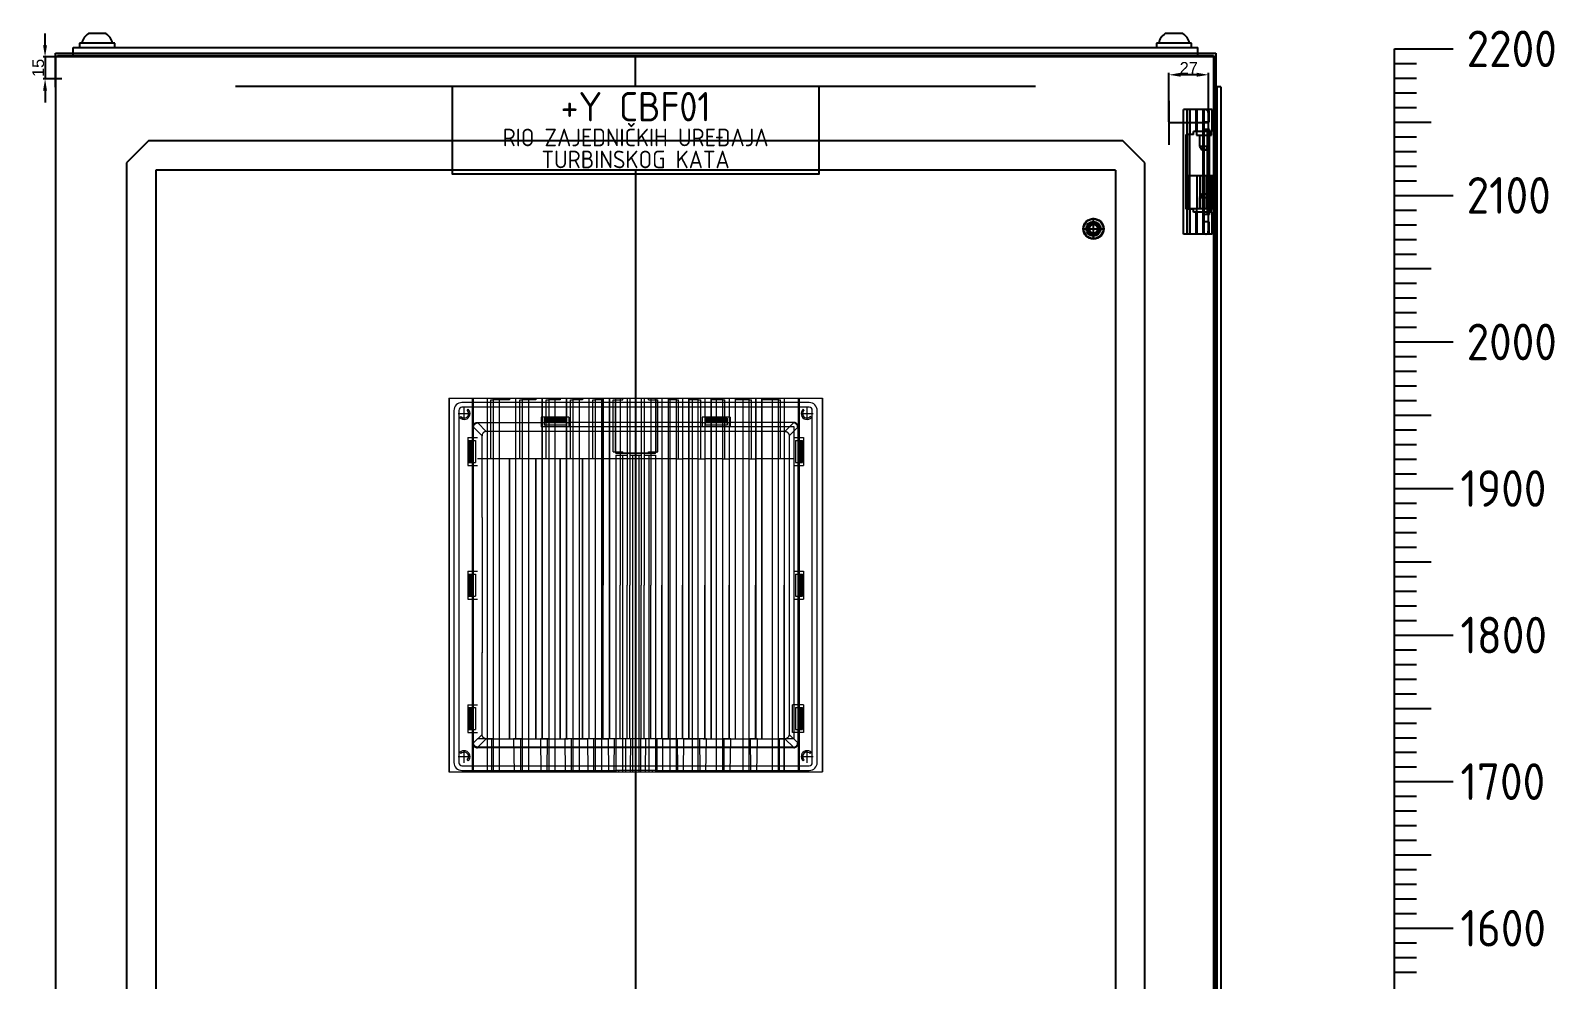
# Model space of a CAD drawing. Header units: millimetres. Extents: x 40929 to 57897, y 13592 to 43737.
# Drawn here: x 47252 to 48292, y 24828 to 25476 of the extents above; entities that cross this region are included whole.
import ezdxf
from ezdxf.enums import TextEntityAlignment as Align

# ---------------------------------------------------------------- set-up
doc = ezdxf.new("R2010")
doc.units = ezdxf.units.MM
doc.layers.add('! NO PLOT !', color=7, linetype='Continuous', true_color=0xff75dd, plot=False)
doc.layers.add('000-PI-Oprema', color=30, linetype='Continuous', lineweight=5)
doc.layers.add('000-PI-ORMAR', color=2, linetype='Continuous')
doc.layers.add('AUT_7', color=7, linetype='Continuous')
doc.styles.add('PI0', font='isocpeur.ttf', dxfattribs={"width": 0.9})
doc.styles.get("Standard").update_dxf_attribs({"font": 'arial.ttf'})
doc.dimstyles.new('ISO-25-lb', dxfattribs={"dimtxt": 8, "dimasz": 8, "dimexe": 1.25, "dimexo": 0.625, "dimtad": 1, "dimtxsty": 'Standard', "dimcen": 5, "dimadec": 0, "dimazin": 0, "dimtfac": 1, "dimtmove": 0, "dimatfit": 3, "dimfxl": 1, "dimarcsym": 0})

# ---------------------------------------------------------------- blocks, each defined once
blk = doc.blocks.new('8806000_2000x800x600')
at = {"layer": '! NO PLOT !'}
for p, q in [((-3049.3, 1783), (-3049.3, 1868)), ((-3029.9, 1868), (-3049.3, 1868)), ((-3046.8, 1851), (-3046.8, 1868)), ((-3046.6, 1783), (-3046.6, 1868)), ((-3044.7, 1851), (-3044.7, 1868)), ((-3041, 1868), (-3041, 1853)), ((-3040.1, 1853), (-3040.1, 1868)), ((-3036, 1783), (-3036, 1868)), ((-3035.4, 1853), (-3035.4, 1868)), ((-3035.2, 1783), (-3035.2, 1868)), ((-3032.4, 1866), (-3031.8, 1866)), ((-3032.4, 1785), (-3032.4, 1866)), ((-3031.8, 1859.5), (-3031.8, 1866)), ((-3029.9, 1853), (-3029.9, 1868)), ((-3029.9, 1853), (-3042.6, 1853)), ((-3042.6, 1851), (-3042.6, 1853)), ((-3040.5, 1853), (-3040.5, 1850.5)), ((-3031.8, 1859.5), (-3036, 1859.5)), ((-3031.7, 1854.5), (-3036, 1854.5)), ((-3032.9, 1796.5), (-3032.9, 1854.5)), ((-3032.4, 1791.5), (-3032.4, 1859.5)), ((-3032.2, 1796.5), (-3032.2, 1854.5)), ((-3031.7, 1796.5), (-3031.7, 1854.5)), ((-3030.3, 1850.5), (-3030.3, 1853)), ((-3755.8, 1846.7), (-3770.8, 1831.7)), ((-3090.8, 1846.7), (-3755.8, 1846.7)), ((-3075.8, 1831.7), (-3090.8, 1846.7)), ((-3047.6, 1800), (-3047.6, 1851)), ((-3042.6, 1851), (-3047.6, 1851)), ((-3045.1, 1800), (-3045.1, 1851)), ((-3040.5, 1850.5), (-3030.3, 1850.5)), ((-3038.4, 1850.5), (-3038.4, 1843)), ((-3038.4, 1843), (-3032.5, 1843)), ((-3038.4, 1843), (-3036.9, 1840.5)), ((-3033.9, 1840.5), (-3032.5, 1843)), ((-3032.5, 1843), (-3032.5, 1850.5)), ((-3770.8, 1831.7), (-3770.8, -8.3)), ((-3075.8, -8.3), (-3075.8, 1831.7)), ((-3036.9, 1840.5), (-3033.9, 1840.5)), ((-3750.8, 1826.7), (-3750.8, -3.3)), ((-3095.8, 1826.7), (-3750.8, 1826.7)), ((-3095.8, 1826.7), (-3095.8, -3.3)), ((-3046.1, 1823), (-3029.3, 1823)), ((-3046.1, 1823), (-3046.1, 1800.5)), ((-3040.2, 1823), (-3040.2, 1800.5)), ((-3038.2, 1823), (-3038.2, 1800.5)), ((-3036.5, 1823), (-3036.5, 1800.5)), ((-3036.1, 1823), (-3036.1, 1800.5)), ((-3034, 1823), (-3034, 1800.5)), ((-3033.6, 1823), (-3033.6, 1800.5)), ((-3033.3, 1823), (-3033.3, 1800.5)), ((-3032.2, 1823), (-3032.2, 1800.5)), ((-3031.4, 1823), (-3031.4, 1800.5)), ((-3031.3, 1800.5), (-3031.3, 1823)), ((-3030.3, 1823), (-3030.3, 1800.5)), ((-3029.5, 1823), (-3029.5, 1800.5)), ((-3036.9, 1810.5), (-3038.4, 1808)), ((-3036.9, 1810.5), (-3033.9, 1810.5)), ((-3032.5, 1808), (-3033.9, 1810.5)), ((-3042.6, 1800), (-3047.6, 1800)), ((-3046.8, 1783), (-3046.8, 1800)), ((-3046.1, 1800.5), (-3029.3, 1800.5)), ((-3044.7, 1783), (-3044.7, 1800)), ((-3042.6, 1798), (-3042.6, 1800)), ((-3040.5, 1800.5), (-3040.5, 1798)), ((-3038.4, 1808), (-3038.4, 1800.5)), ((-3038.4, 1808), (-3032.5, 1808)), ((-3032.5, 1800.5), (-3032.5, 1808)), ((-3030.3, 1798), (-3030.3, 1800.5)), ((-3110.8, 1779.4), (-3110.8, 1794.1)), ((-3110.8, 1779.4), (-3110.8, 1794.1)), ((-3029.9, 1798), (-3042.6, 1798)), ((-3041, 1798), (-3041, 1783)), ((-3040.1, 1783), (-3040.1, 1798)), ((-3031.7, 1796.5), (-3036, 1796.5)), ((-3031.8, 1791.5), (-3036, 1791.5)), ((-3035.4, 1783), (-3035.4, 1798)), ((-3031.8, 1785), (-3031.8, 1791.5)), ((-3029.9, 1783), (-3029.9, 1798)), ((-3118.2, 1786.7), (-3103.5, 1786.7)), ((-3118.2, 1786.7), (-3103.5, 1786.7)), ((-3029.9, 1783), (-3049.3, 1783)), ((-3032.4, 1785), (-3031.8, 1785))]:
    blk.add_line(p, q, dxfattribs=at)
for radius in [7, 7, 6.7, 6.7, 5, 4, 3]:
    blk.add_circle((-3110.8, 1786.7), radius, dxfattribs=at)
for centre, start_param, end_param in [((-3034.4, 1866), 4.712389, 6.283185), ((-3033.7, 1866), 4.712389, 6.283185), ((-3034.4, 1785), 3.141593, 4.712389), ((-3033.7, 1785), 3.141593, 4.712389)]:
    blk.add_ellipse(centre, major_axis=(0, 2), ratio=0.965926, start_param=start_param, end_param=end_param, dxfattribs=at)
at = {"layer": '000-PI-ORMAR'}
for p, q in [((-3784.8, 1920), (-3796.8, 1920)), ((-3049.8, 1920), (-3061.8, 1920)), ((-3819.3, 1906.5), (-3807.1, 1906.5)), ((-3819.3, 1883.4), (-3819.3, 1906.5)), ((-3819.3, 1904), (-3819.3, -80.5)), ((-3027.3, 1904), (-3819.3, 1904)), ((-3817.8, 1904), (-3817.8, 1905)), ((-3817.8, 1905), (-3807.1, 1905)), ((-3807.1, 1904), (-3807.1, 1910.5)), ((-3807.1, 1910.5), (-3039.6, 1910.5)), ((-3807.1, 1906.5), (-3039.6, 1906.5)), ((-3807.1, 1905), (-3039.6, 1905)), ((-3778.8, 1913.4), (-3802.8, 1913.4)), ((-3802.8, 1913.4), (-3802.8, 1910.5)), ((-3778.8, 1910.5), (-3778.8, 1913.4)), ((-3043.8, 1913.4), (-3067.8, 1913.4)), ((-3067.8, 1913.4), (-3067.8, 1910.5)), ((-3043.8, 1910.5), (-3043.8, 1913.4)), ((-3039.6, 1904), (-3039.6, 1910.5)), ((-3039.6, 1906.5), (-3027.3, 1906.5)), ((-3039.6, 1905), (-3028.8, 1905)), ((-3028.8, 1905), (-3028.8, 1904)), ((-3028.8, 1904), (-3028.8, -80.5)), ((-3027.3, 1906.5), (-3027.3, 1904)), ((-3027.3, -80.5), (-3027.3, 1904)), ((-3027.3, 1904), (-3027.3, -80.5)), ((-3026.5, 1883.5), (-3027.3, 1883.4)), ((-3023.8, 1883.5), (-3026.5, 1883.5)), ((-3026.5, 1883.5), (-3026.5, -67.5)), ((-3023.8, 1883.5), (-3023.8, -67.5))]:
    blk.add_line(p, q, dxfattribs=at)
for centre, start, end in [((-3790.4, 1910.8), 124.8208, 166.6054), ((-3791.2, 1910.8), 13.3946, 55.1792), ((-3055.4, 1910.8), 124.8208, 166.6054), ((-3056.2, 1910.8), 13.3946, 55.1792)]:
    blk.add_arc(centre, 11.2, start, end, dxfattribs=at)
blk = doc.blocks.new('*D279')
at = {"layer": '! NO PLOT !', "color": 0, "lineweight": -2, "transparency": 16777216}
for p, q in [((48029, 25413.5), (48029, 25446.9)), ((48048, 25445.6), (48037, 25445.6)), ((48056, 25413.5), (48056, 25446.9))]:
    blk.add_line(p, q, dxfattribs=at)
at = {"layer": '! NO PLOT !', "color": 0, "transparency": 16777216}
for points in [[(48037, 25447), (48037, 25444.3), (48029, 25445.6)], [(48048, 25447), (48048, 25444.3), (48056, 25445.6)]]:
    blk.add_solid(points, dxfattribs=at)
at = {"layer": 'Defpoints', "color": 0, "transparency": 16777216}
for p in [(48029, 25445.6), (48029, 25412.8), (48056, 25412.8)]:
    blk.add_point(p, dxfattribs=at)
at = {"layer": '! NO PLOT !', "color": 0, "transparency": 16777216, "insert": (48042.5, 25450.3), "char_height": 8, "attachment_point": 5}
blk.add_mtext('27', dxfattribs=at)
blk = doc.blocks.new('*D280')
at = {"layer": '! NO PLOT !', "color": 0, "linetype": 'Continuous', "lineweight": -2, "ltscale": 0.25, "transparency": 16777216}
for p, q in [((47261.9, 25465.8), (47261.9, 25473.8)), ((47268.3, 25457.8), (47260.6, 25457.8)), ((47261.9, 25457.8), (47261.9, 25442.8)), ((47273.3, 25442.8), (47260.6, 25442.8)), ((47261.9, 25434.8), (47261.9, 25426.8))]:
    blk.add_line(p, q, dxfattribs=at)
at = {"layer": '! NO PLOT !', "color": 0, "ltscale": 0.25, "transparency": 16777216}
for points in [[(47260.5, 25465.8), (47263.2, 25465.8), (47261.9, 25457.8)], [(47260.5, 25434.8), (47263.2, 25434.8), (47261.9, 25442.8)]]:
    blk.add_solid(points, dxfattribs=at)
at = {"layer": 'Defpoints', "color": 0, "ltscale": 0.25, "transparency": 16777216}
for p in [(47269, 25457.8), (47261.9, 25442.8), (47274, 25442.8)]:
    blk.add_point(p, dxfattribs=at)
at = {"layer": '! NO PLOT !', "color": 0, "ltscale": 0.25, "transparency": 16777216, "insert": (47257.2, 25450.3), "char_height": 8, "attachment_point": 5, "rotation": 90}
blk.add_mtext('15', dxfattribs=at)
blk = doc.blocks.new('VENT COVER')
at = {"layer": '000-PI-Oprema'}
for p, q in [((-127.5, 255), (-127.5, 0)), ((-127.5, 255), (127.5, 255)), ((-127.3, 255), (-127.3, 0)), ((118.5, 252), (-118.5, 252)), ((-111.6, 255), (-111.6, 0)), ((-110.9, 255), (-110.9, 0)), ((-101.4, 255), (-101.4, 0)), ((-101.3, 255), (-101.3, 128.5)), ((-98.8, 254), (-97.2, 254)), ((-98.8, 213.6), (-98.8, 254)), ((-97.2, 255), (-97.2, 0)), ((-86, 254), (-97.2, 254)), ((-93.1, 255), (-93.1, 0)), ((-86.1, 255), (-86.1, 254)), ((-86, 255), (-86, 254)), ((-82, 255), (-82, 127.4)), ((-81.9, 255), (-81.9, 213.6)), ((-79.1, 254), (-77.4, 254)), ((-79.1, 213.6), (-79.1, 254)), ((-77.4, 255), (-77.4, 0)), ((-68, 254), (-77.4, 254)), ((-73.2, 255), (-73.2, 0)), ((-68, 255), (-68, 254)), ((-68, 255), (-68, 254)), ((-63.9, 255), (-63.9, 127.4)), ((-63.8, 255), (-63.8, 213.6)), ((-61, 254), (-59.3, 254)), ((-61, 213.6), (-61, 254)), ((-59.3, 255), (-59.3, 0)), ((-51.4, 254), (-59.3, 254)), ((-55.1, 255), (-55.1, 0)), ((-51.5, 255), (-51.5, 254)), ((-51.4, 255), (-51.4, 254)), ((-47.3, 255), (-47.3, 127.4)), ((-47.2, 255), (-47.2, 213.6)), ((-44.5, 254), (-42.8, 254)), ((-44.5, 213.6), (-44.5, 254)), ((-42.8, 255), (-42.8, 0)), ((-36.2, 254), (-42.8, 254)), ((-38.6, 255), (-38.6, 0)), ((-36.3, 255), (-36.3, 254)), ((-36.2, 255), (-36.2, 254)), ((-32, 255), (-32, 213.6)), ((-32, 255), (-32, 127.4)), ((-32, 255), (-32, 127.4)), ((-29.3, 254), (-27.6, 254)), ((-29.3, 213.6), (-29.3, 254)), ((-27.6, 255), (-27.6, 0)), ((-22.2, 254), (-27.6, 254)), ((-23.3, 255), (-23.3, 0)), ((-22.3, 255), (-22.3, 254)), ((-22.3, 255), (-22.3, 127.4)), ((-22.2, 255), (-22.2, 254)), ((-22.2, 255), (-22.2, 127.4)), ((-18, 255), (-18, 127.4)), ((-17.9, 255), (-17.9, 127.4)), ((-15.2, 254), (-13.8, 254)), ((-15.2, 218.5), (-15.2, 254)), ((-13.8, 255), (-13.8, 217.7)), ((-13.8, 254), (-8.7, 254)), ((-13.8, 218.5), (-13.8, 254)), ((-13.7, 255), (-13.7, 217.8)), ((-13.6, 254), (-13.6, 255)), ((-10.5, 255), (-10.5, 127.4)), ((-8.7, 254), (-8.7, 255)), ((-5.8, 255), (-5.8, 127.4)), ((-3.9, 255), (-3.9, 127.4)), ((3.9, 255), (3.9, 127.4)), ((5.8, 255), (5.8, 127.4)), ((8.7, 254), (8.7, 255)), ((8.7, 254), (13.8, 254)), ((10.5, 255), (10.5, 127.4)), ((13.6, 254), (13.6, 255)), ((13.7, 255), (13.7, 217.8)), ((13.8, 255), (13.8, 217.7)), ((13.8, 254), (15.2, 254)), ((13.8, 218.5), (13.8, 254)), ((15.2, 218.5), (15.2, 254)), ((17.9, 255), (17.9, 127.4)), ((18, 255), (18, 127.4)), ((22.2, 255), (22.2, 254)), ((22.2, 255), (22.2, 127.4)), ((27.6, 254), (22.2, 254)), ((22.3, 255), (22.3, 254)), ((22.3, 255), (22.3, 127.4)), ((23.3, 255), (23.3, 0)), ((27.6, 255), (27.6, 0)), ((27.6, 254), (29.3, 254)), ((29.3, 213.6), (29.3, 254)), ((32, 255), (32, 213.6)), ((32, 255), (32, 127.4)), ((32, 255), (32, 127.4)), ((36.2, 255), (36.2, 254)), ((36.2, 255), (36.2, 127.4)), ((42.8, 254), (36.2, 254)), ((36.3, 255), (36.3, 254)), ((36.3, 255), (36.3, 127.4)), ((38.6, 255), (38.6, 0)), ((42.8, 0), (42.8, 255)), ((42.8, 254), (44.5, 254)), ((44.5, 213.6), (44.5, 254)), ((47.2, 255), (47.2, 213.6)), ((47.2, 255), (47.2, 127.4)), ((47.3, 255), (47.3, 127.4)), ((51.4, 255), (51.4, 254)), ((51.4, 255), (51.4, 127.4)), ((59.3, 254), (51.4, 254)), ((51.5, 255), (51.5, 254)), ((51.5, 255), (51.5, 127.4)), ((55.1, 255), (55.1, 0)), ((59.3, 255), (59.3, 0)), ((59.3, 254), (61, 254)), ((61, 213.6), (61, 254)), ((63.8, 255), (63.8, 213.6)), ((63.8, 255), (63.8, 127.4)), ((63.9, 255), (63.9, 127.4)), ((68, 255), (68, 254)), ((68, 255), (68, 254)), ((68, 255), (68, 127.4)), ((68, 255), (68, 127.4)), ((77.4, 254), (68, 254)), ((73.2, 255), (73.2, 0)), ((77.4, 255), (77.4, 0)), ((77.4, 254), (79.1, 254)), ((79.1, 213.6), (79.1, 254)), ((81.9, 255), (81.9, 213.6)), ((81.9, 255), (81.9, 127.4)), ((82, 255), (82, 127.4)), ((86, 255), (86, 254)), ((86, 255), (86, 127.4)), ((97.2, 254), (86, 254)), ((86.1, 255), (86.1, 254)), ((86.1, 255), (86.1, 127.4)), ((93.1, 255), (93.1, 0)), ((97.2, 255), (97.2, 0)), ((97.2, 254), (98.8, 254)), ((98.8, 213.6), (98.8, 254)), ((101.3, 255), (101.3, 127.4)), ((101.4, 255), (101.4, 0)), ((110.9, 255), (110.9, 0)), ((111.6, 255), (111.6, 0)), ((127.3, 255), (127.3, 0)), ((127.5, 255), (127.5, 0)), ((-124, 246.5), (-124, 6.5)), ((-121.2, 244.5), (-112.8, 244.5)), ((-120.6, 246.7), (-120.6, 6.3)), ((-120, 241.8), (-119.2, 242.5)), ((118.5, 248.8), (-118.5, 248.8)), ((-117, 240.3), (-117, 248.7)), ((-115, 246.7), (-114.3, 247.5)), ((-64.5, 242.1), (-64.5, 235.5)), ((-45.5, 242.1), (-64.5, 242.1)), ((-47.5, 241.4), (-62.5, 241.4)), ((-62.5, 241.4), (-62.5, 236.7)), ((-47.5, 241.3), (-62.5, 241.3)), ((-47.5, 241.1), (-62.5, 241.1)), ((-47.5, 240.7), (-62.5, 240.7)), ((-47.5, 240.6), (-62.5, 240.6)), ((-47.5, 240.1), (-62.5, 240.1)), ((-47.5, 239.9), (-62.5, 239.9)), ((-47.5, 241.4), (-47.5, 236.7)), ((-45.5, 242.1), (-45.5, 235.5)), ((45.5, 242.1), (45.5, 235.5)), ((64.5, 242.1), (45.5, 242.1)), ((62.5, 241.4), (47.5, 241.4)), ((47.5, 241.4), (47.5, 236.7)), ((62.5, 241.3), (47.5, 241.3)), ((62.5, 241.1), (47.5, 241.1)), ((62.5, 240.7), (47.5, 240.7)), ((62.5, 240.6), (47.5, 240.6)), ((62.5, 240.1), (47.5, 240.1)), ((62.5, 239.9), (47.5, 239.9)), ((62.5, 241.4), (62.5, 236.7)), ((64.5, 242.1), (64.5, 235.5)), ((112.8, 244.5), (121.2, 244.5)), ((115, 246.7), (114.3, 247.5)), ((117, 240.3), (117, 248.7)), ((120, 241.8), (119.2, 242.5)), ((120.6, 6.3), (120.6, 246.7)), ((124, 6.5), (124, 246.5)), ((-111, 235.5), (-110.7, 235.2)), ((-111, 235.5), (-111, 228.1)), ((-110.7, 235.2), (-111, 235.5)), ((-110.7, 19.8), (-110.7, 235.2)), ((-104.8, 229.4), (-110.7, 235.2)), ((-108, 238.5), (-107.7, 238.2)), ((-108, 238.5), (-64.5, 238.5)), ((-107.7, 238.2), (-101.9, 232.3)), ((-104.8, 173.6), (-104.8, 229.4)), ((-46.1, 232.3), (-101.9, 232.3)), ((-45.5, 238.3), (-64.5, 238.3)), ((-45.5, 235.5), (-64.5, 235.5)), ((-47.5, 238.8), (-62.5, 238.8)), ((-47.5, 238.5), (-62.5, 238.5)), ((-47.5, 236.7), (-62.5, 236.7)), ((46.2, 232.3), (-46.2, 232.3)), ((45.5, 238.5), (-45.5, 238.5)), ((-45.5, 235.6), (45.5, 235.6)), ((64.5, 238.3), (45.5, 238.3)), ((64.5, 235.5), (45.5, 235.5)), ((101.9, 232.3), (46.1, 232.3)), ((62.5, 238.8), (47.5, 238.8)), ((62.5, 238.5), (47.5, 238.5)), ((62.5, 236.7), (47.5, 236.7)), ((108, 238.5), (64.5, 238.5)), ((64.5, 235.6), (108, 235.6)), ((107.7, 238.2), (101.9, 232.3)), ((104.8, 229.4), (110.7, 235.2)), ((104.8, 229.4), (104.8, 173.6)), ((108, 238.5), (107.7, 238.2)), ((108, 235.6), (108, 22.6)), ((110.7, 235.2), (111, 235.5)), ((110.7, 235.2), (110.7, 19.8)), ((111, 235.5), (111, 228.1)), ((-114.6, 228.1), (-108, 228.1)), ((-114.6, 228.1), (-114.6, 209.1)), ((-113.9, 226.1), (-113.9, 211.1)), ((-113.9, 226.1), (-109.2, 226.1)), ((-113.8, 226.1), (-113.8, 211.1)), ((-113.6, 226.1), (-113.6, 211.1)), ((-113.2, 226.1), (-113.2, 211.1)), ((-113.1, 226.1), (-113.1, 211.1)), ((-112.6, 226.1), (-112.6, 211.1)), ((-112.4, 226.1), (-112.4, 211.1)), ((-111.3, 226.1), (-111.3, 211.1)), ((-111, 226.1), (-111, 211.1)), ((-110.8, 209.1), (-110.8, 228.1)), ((-109.2, 226.1), (-109.2, 211.1)), ((-15.2, 218.5), (-13.8, 218.5)), ((-13.8, 218.5), (-8.7, 218.5)), ((-13.6, 217.7), (-13.6, 218.5)), ((-8.7, 217.5), (-8.7, 218.5)), ((8.7, 217.5), (8.7, 218.5)), ((8.7, 218.5), (13.8, 218.5)), ((13.6, 217.7), (13.6, 218.5)), ((13.8, 218.5), (15.2, 218.5)), ((108, 228.1), (114.6, 228.1)), ((109.2, 226.1), (113.9, 226.1)), ((109.2, 226.1), (109.2, 211.1)), ((110.8, 228.1), (110.8, 209.1)), ((111, 226.1), (111, 211.1)), ((111.3, 226.1), (111.3, 211.1)), ((112.4, 226.1), (112.4, 211.1)), ((112.6, 226.1), (112.6, 211.1)), ((113.1, 226.1), (113.1, 211.1)), ((113.2, 226.1), (113.2, 211.1)), ((113.6, 226.1), (113.6, 211.1)), ((113.8, 226.1), (113.8, 211.1)), ((113.9, 226.1), (113.9, 211.1)), ((114.6, 228.1), (114.6, 209.1)), ((-114.6, 209.1), (-108, 209.1)), ((-113.9, 211.1), (-109.2, 211.1)), ((-111, 209.1), (-111, 137)), ((-101.3, 213.6), (-108, 213.6)), ((-97.2, 213.6), (-101.3, 213.6)), ((-81.9, 213.6), (-97.2, 213.6)), ((-86.1, 213.6), (-86.1, 127.4)), ((-86, 127.4), (-86, 213.6)), ((-77.4, 213.6), (-81.9, 213.6)), ((-81.9, 213.6), (-81.9, 127.4)), ((-63.8, 213.6), (-77.4, 213.6)), ((-68, 127.4), (-68, 213.6)), ((-68, 213.6), (-68, 127.4)), ((-59.3, 213.6), (-63.8, 213.6)), ((-63.8, 213.6), (-63.8, 127.4)), ((-47.2, 213.6), (-59.3, 213.6)), ((-51.5, 213.6), (-51.5, 127.4)), ((-51.4, 127.4), (-51.4, 213.6)), ((-42.8, 213.6), (-47.2, 213.6)), ((-47.2, 213.6), (-47.2, 127.4)), ((-32, 213.6), (-42.8, 213.6)), ((-36.3, 213.6), (-36.3, 127.4)), ((-36.2, 127.4), (-36.2, 213.6)), ((-27.6, 213.6), (-32, 213.6)), ((-17.9, 213.6), (-27.6, 213.6)), ((-13.6, 213.6), (-17.9, 213.6)), ((-13.8, 217.7), (13.8, 217.7)), ((-13.7, 217.8), (13.7, 217.8)), ((-13.6, 217.5), (-13.6, 217.7)), ((-13.6, 217.5), (13.6, 217.5)), ((-13.6, 216.2), (-5.8, 216.2)), ((-13.6, 216.2), (-13.6, 0)), ((-5.8, 213.6), (-13.6, 213.6)), ((-9, 216.2), (-9, 0)), ((-3.9, 213.6), (-5.8, 213.6)), ((-3.9, 216.2), (3.9, 216.2)), ((3.9, 213.6), (-3.9, 213.6)), ((-2.2, 216.2), (-2.2, 0)), ((2.2, 216.2), (2.2, 0)), ((5.8, 213.6), (3.9, 213.6)), ((5.8, 216.2), (13.6, 216.2)), ((13.6, 213.6), (5.8, 213.6)), ((9, 216.2), (9, 0)), ((13.6, 217.5), (13.6, 217.7)), ((13.6, 216.2), (13.6, 0)), ((17.9, 213.6), (13.6, 213.6)), ((27.6, 213.6), (17.9, 213.6)), ((27.6, 213.6), (32, 213.6)), ((42.8, 213.6), (32, 213.6)), ((42.8, 213.6), (47.2, 213.6)), ((59.3, 213.6), (47.2, 213.6)), ((59.3, 213.6), (63.8, 213.6)), ((77.4, 213.6), (63.8, 213.6)), ((77.4, 213.6), (81.9, 213.6)), ((97.2, 213.6), (81.9, 213.6)), ((101.3, 213.6), (97.2, 213.6)), ((108, 213.6), (101.3, 213.6)), ((108, 209.1), (114.6, 209.1)), ((109.2, 211.1), (113.9, 211.1)), ((111, 209.1), (111, 137)), ((-104.8, 173.7), (-104.8, 81.3)), ((104.8, 173.7), (104.8, 81.3)), ((-114.6, 137), (-114.6, 118)), ((-114.6, 137), (-108, 137)), ((-110.8, 118), (-110.8, 137)), ((108, 137), (114.6, 137)), ((110.8, 137), (110.8, 118)), ((114.6, 137), (114.6, 118)), ((-113.9, 135), (-113.9, 120)), ((-113.9, 135), (-109.2, 135)), ((-113.8, 135), (-113.8, 120)), ((-113.6, 135), (-113.6, 120)), ((-113.2, 135), (-113.2, 120)), ((-113.1, 135), (-113.1, 120)), ((-112.6, 135), (-112.6, 120)), ((-112.4, 135), (-112.4, 120)), ((-111.3, 135), (-111.3, 120)), ((-111, 135), (-111, 120)), ((-109.2, 135), (-109.2, 120)), ((-101.3, 127.4), (-101.3, 22.6)), ((-86.1, 127.4), (-86.1, 22.6)), ((-86, 22.6), (-86, 127.4)), ((-82, 127.4), (-82, 22.6)), ((-81.9, 127.4), (-81.9, 22.6)), ((-68, 22.6), (-68, 127.4)), ((-68, 127.4), (-68, 22.6)), ((-63.9, 127.4), (-63.9, 22.6)), ((-63.8, 127.4), (-63.8, 22.6)), ((-51.5, 127.4), (-51.5, 22.6)), ((-51.4, 22.6), (-51.4, 127.4)), ((-47.3, 127.4), (-47.3, 22.6)), ((-47.2, 127.4), (-47.2, 22.6)), ((-36.3, 127.4), (-36.3, 22.6)), ((-36.2, 22.6), (-36.2, 127.4)), ((-32, 127.4), (-32, 22.6)), ((-32, 127.4), (-32, 22.6)), ((-22.3, 127.4), (-22.3, 22.6)), ((-22.2, 22.6), (-22.2, 127.4)), ((-18, 127.4), (-18, 22.6)), ((-17.9, 127.4), (-17.9, 22.6)), ((-10.5, 22.6), (-10.5, 127.4)), ((-5.8, 22.6), (-5.8, 127.4)), ((-3.9, 22.6), (-3.9, 127.4)), ((3.9, 22.6), (3.9, 127.4)), ((5.8, 22.6), (5.8, 127.4)), ((10.5, 22.6), (10.5, 127.4)), ((17.9, 22.6), (17.9, 127.4)), ((18, 127.4), (18, 22.6)), ((22.2, 127.4), (22.2, 22.6)), ((22.3, 127.4), (22.3, 22.6)), ((32, 22.6), (32, 127.4)), ((32, 127.4), (32, 22.6)), ((36.2, 127.4), (36.2, 22.6)), ((36.3, 127.4), (36.3, 22.6)), ((47.2, 22.6), (47.2, 127.4)), ((47.3, 127.4), (47.3, 22.6)), ((51.4, 127.4), (51.4, 22.6)), ((51.5, 127.4), (51.5, 22.6)), ((63.8, 22.6), (63.8, 127.4)), ((63.9, 127.4), (63.9, 22.6)), ((68, 127.4), (68, 22.6)), ((68, 127.4), (68, 22.6)), ((81.9, 22.6), (81.9, 127.4)), ((82, 127.4), (82, 22.6)), ((86, 127.4), (86, 22.6)), ((86.1, 127.4), (86.1, 22.6)), ((101.3, 22.6), (101.3, 127.4)), ((109.2, 135), (113.9, 135)), ((109.2, 135), (109.2, 120)), ((111, 135), (111, 120)), ((111.3, 135), (111.3, 120)), ((112.4, 135), (112.4, 120)), ((112.6, 135), (112.6, 120)), ((113.1, 135), (113.1, 120)), ((113.2, 135), (113.2, 120)), ((113.6, 135), (113.6, 120)), ((113.8, 135), (113.8, 120)), ((113.9, 135), (113.9, 120)), ((-114.6, 118), (-108, 118)), ((-113.9, 120), (-109.2, 120)), ((-111, 118), (-111, 45.9)), ((108, 118), (114.6, 118)), ((109.2, 120), (113.9, 120)), ((111, 118), (111, 45.9)), ((-104.8, 25.6), (-104.8, 81.4)), ((104.8, 81.4), (104.8, 25.6)), ((-114.6, 45.9), (-114.6, 26.9)), ((-114.6, 45.9), (-108, 45.9)), ((-113.9, 43.9), (-113.9, 28.9)), ((-113.9, 43.9), (-109.2, 43.9)), ((-113.8, 43.9), (-113.8, 28.9)), ((-113.6, 43.9), (-113.6, 28.9)), ((-113.2, 43.9), (-113.2, 28.9)), ((-113.1, 43.9), (-113.1, 28.9)), ((-112.6, 43.9), (-112.6, 28.9)), ((-112.4, 43.9), (-112.4, 28.9)), ((-111.3, 43.9), (-111.3, 28.9)), ((-111, 43.9), (-111, 28.9)), ((-110.8, 26.9), (-110.8, 45.9)), ((-109.2, 43.9), (-109.2, 28.9)), ((114.6, 45.9), (107, 45.9)), ((107, 26.9), (107, 45.9)), ((109.2, 43.9), (113.9, 43.9)), ((109.2, 43.9), (109.2, 28.9)), ((110.8, 45.9), (110.8, 26.9)), ((111, 43.9), (111, 28.9)), ((111.3, 43.9), (111.3, 28.9)), ((112.4, 43.9), (112.4, 28.9)), ((112.6, 43.9), (112.6, 28.9)), ((113.1, 43.9), (113.1, 28.9)), ((113.2, 43.9), (113.2, 28.9)), ((113.6, 43.9), (113.6, 28.9)), ((113.8, 43.9), (113.8, 28.9)), ((113.9, 43.9), (113.9, 28.9)), ((114.6, 45.9), (114.6, 26.9)), ((-114.6, 26.9), (-108, 26.9)), ((-113.9, 28.9), (-109.2, 28.9)), ((-111, 26.9), (-111, 19.5)), ((-104.8, 25.6), (-110.7, 19.8)), ((-101.4, 22.6), (-108, 22.6)), ((-107.7, 16.8), (-101.9, 22.7)), ((-101.9, 22.7), (-46.1, 22.7)), ((-97.2, 22.6), (-101.4, 22.6)), ((-101.4, 22.6), (-101.4, 0)), ((-98.3, 22.6), (-98.3, 1)), ((-97.2, 22.6), (-83.3, 22.6)), ((-77.4, 22.6), (-83.3, 22.6)), ((-83.3, 22.6), (-82.8, 0)), ((-78.5, 22.6), (-78.6, 1)), ((-77.4, 22.6), (-65, 22.6)), ((-59.3, 22.6), (-65, 22.6)), ((-65, 22.6), (-64.6, 0)), ((-60.4, 22.6), (-60.5, 1)), ((-59.3, 22.6), (-48.3, 22.6)), ((-42.8, 22.6), (-48.3, 22.6)), ((-48.3, 22.6), (-48, 0)), ((46.2, 22.7), (-46.2, 22.7)), ((-43.9, 22.6), (-44, 1)), ((-42.8, 22.6), (-32.9, 22.6)), ((-27.6, 22.6), (-32.9, 22.6)), ((-32.9, 22.6), (-32.6, 0)), ((-28.7, 22.6), (-28.8, 1)), ((-27.6, 22.6), (-18.7, 22.6)), ((-13.6, 22.6), (-18.7, 22.6)), ((-18.7, 22.6), (-18.5, 0)), ((-14.7, 22.6), (-14.8, 1)), ((-6.9, 22.6), (-13.6, 22.6)), ((-3.3, 22.6), (-6.9, 22.6)), ((-6.9, 22.6), (-6.8, 0)), ((-3.4, 0), (-3.3, 22.6)), ((3.3, 22.6), (-3.3, 22.6)), ((6.9, 22.6), (3.3, 22.6)), ((3.3, 22.6), (3.4, 0)), ((6.8, 0), (6.9, 22.6)), ((13.6, 22.6), (6.9, 22.6)), ((18.7, 22.6), (13.6, 22.6)), ((14.8, 1), (14.7, 22.6)), ((18.5, 0), (18.7, 22.6)), ((18.7, 22.6), (27.6, 22.6)), ((32.9, 22.6), (27.6, 22.6)), ((28.8, 1), (28.7, 22.6)), ((32.6, 0), (32.9, 22.6)), ((32.9, 22.6), (42.8, 22.6)), ((48.3, 22.6), (42.8, 22.6)), ((44, 1), (43.9, 22.6)), ((46.1, 22.7), (101.9, 22.7)), ((48, 0), (48.3, 22.6)), ((48.3, 22.6), (59.3, 22.6)), ((65, 22.6), (59.3, 22.6)), ((60.5, 1), (60.4, 22.6)), ((64.6, 0), (65, 22.6)), ((65, 22.6), (77.4, 22.6)), ((83.3, 22.6), (77.4, 22.6)), ((78.6, 1), (78.5, 22.6)), ((82.8, 0), (83.3, 22.6)), ((83.3, 22.6), (97.2, 22.6)), ((101.4, 22.6), (97.2, 22.6)), ((98.3, 1), (98.3, 22.6)), ((108, 22.6), (101.4, 22.6)), ((101.4, 0), (101.4, 22.6)), ((101.9, 22.7), (107.7, 16.8)), ((110.7, 19.8), (104.8, 25.6)), ((114.6, 26.9), (107, 26.9)), ((109.2, 28.9), (113.9, 28.9)), ((111, 26.9), (111, 19.5)), ((-121.2, 10.5), (-112.8, 10.5)), ((-119.2, 12.5), (-120, 13.2)), ((-117, 6.3), (-117, 14.7)), ((-110.7, 19.8), (-111, 19.5)), ((-108, 16.5), (-107.7, 16.8)), ((108, 16.5), (-108, 16.5)), ((107.7, 16.8), (-107.7, 16.8)), ((107.7, 16.8), (108, 16.5)), ((111, 19.5), (110.7, 19.8)), ((112.8, 10.5), (121.2, 10.5)), ((117, 6.3), (117, 14.7)), ((120, 13.2), (119.2, 12.5)), ((-127.5, 0), (127.5, 0)), ((-118.5, 4.2), (118.5, 4.2)), ((-118.5, 1), (-98.3, 1)), ((-114.3, 7.5), (-115, 8.3)), ((-98.3, 1), (-97.2, 1)), ((-97.2, 1), (-78.6, 1)), ((-86.9, 0), (-87, 1)), ((-78.6, 1), (-77.4, 1)), ((-77.4, 1), (-60.5, 1)), ((-68.8, 0), (-68.8, 1)), ((-60.5, 1), (-59.3, 1)), ((-59.3, 1), (-44, 1)), ((-52.1, 0), (-52.1, 1)), ((-44, 1), (-42.8, 1)), ((-42.8, 1), (-28.8, 1)), ((-36.8, 0), (-36.9, 1)), ((-28.8, 1), (-27.6, 1)), ((-27.6, 1), (-14.8, 1)), ((-22.7, 0), (-22.8, 1)), ((-14.8, 1), (-13.6, 1)), ((13.6, 1), (-13.6, 1)), ((-11.4, 0), (-11.4, 1)), ((11.4, 1), (11.4, 0)), ((13.6, 1), (14.8, 1)), ((14.8, 1), (27.6, 1)), ((22.8, 1), (22.7, 0)), ((27.6, 1), (28.8, 1)), ((28.8, 1), (42.8, 1)), ((36.9, 1), (36.8, 0)), ((42.8, 1), (44, 1)), ((44, 1), (59.3, 1)), ((52.1, 1), (52.1, 0)), ((59.3, 1), (60.5, 1)), ((60.5, 1), (77.4, 1)), ((68.8, 1), (68.8, 0)), ((77.4, 1), (78.6, 1)), ((78.6, 1), (97.2, 1)), ((87, 1), (86.9, 0)), ((97.2, 1), (98.3, 1)), ((98.3, 1), (118.5, 1)), ((115, 8.3), (114.3, 7.5))]:
    blk.add_line(p, q, dxfattribs=at)
for points in [[(-111, 235.5), (-111, 235.8), (-111, 236), (-110.9, 236.3), (-110.8, 236.5), (-110.7, 236.8), (-110.6, 237), (-110.5, 237.2), (-110.3, 237.4), (-110.1, 237.6), (-109.9, 237.8), (-109.7, 238), (-109.5, 238.1), (-109.3, 238.2), (-109, 238.3), (-108.8, 238.4), (-108.5, 238.5), (-108.3, 238.5), (-108, 238.5)], [(-110.7, 235.2), (-110.6, 235.5), (-110.6, 235.7), (-110.5, 236), (-110.4, 236.2), (-110.3, 236.5), (-110.2, 236.7), (-110.1, 236.9), (-109.9, 237.1), (-109.7, 237.3), (-109.5, 237.5), (-109.3, 237.6), (-109.1, 237.8), (-108.9, 237.9), (-108.6, 238), (-108.4, 238.1), (-108.1, 238.1), (-107.9, 238.1), (-107.7, 238.2)], [(-101.9, 232.3), (-102.2, 232.3), (-102.4, 232.3), (-102.7, 232.2), (-102.9, 232.1), (-103.2, 232), (-103.4, 231.9), (-103.6, 231.8), (-103.8, 231.6), (-104, 231.4), (-104.2, 231.2), (-104.3, 231), (-104.5, 230.8), (-104.6, 230.6), (-104.7, 230.3), (-104.8, 230.1), (-104.8, 229.8), (-104.8, 229.5), (-104.8, 229.4)], [(101.9, 232.3), (102.2, 232.3), (102.4, 232.3), (102.7, 232.2), (102.9, 232.1), (103.2, 232), (103.4, 231.9), (103.6, 231.8), (103.8, 231.6), (104, 231.4), (104.2, 231.2), (104.3, 231), (104.5, 230.8), (104.6, 230.6), (104.7, 230.3), (104.8, 230.1), (104.8, 229.8), (104.8, 229.5), (104.8, 229.4)], [(110.7, 235.2), (110.6, 235.5), (110.6, 235.7), (110.5, 236), (110.4, 236.2), (110.3, 236.5), (110.2, 236.7), (110.1, 236.9), (109.9, 237.1), (109.7, 237.3), (109.5, 237.5), (109.3, 237.6), (109.1, 237.8), (108.9, 237.9), (108.6, 238), (108.4, 238.1), (108.1, 238.1), (107.9, 238.1), (107.7, 238.2)], [(111, 235.5), (111, 235.8), (111, 236), (110.9, 236.3), (110.8, 236.5), (110.7, 236.8), (110.6, 237), (110.5, 237.2), (110.3, 237.4), (110.1, 237.6), (109.9, 237.8), (109.7, 238), (109.5, 238.1), (109.3, 238.2), (109, 238.3), (108.8, 238.4), (108.5, 238.5), (108.3, 238.5), (108, 238.5)], [(-101.9, 22.7), (-102.2, 22.7), (-102.4, 22.7), (-102.7, 22.8), (-102.9, 22.9), (-103.2, 23), (-103.4, 23.1), (-103.6, 23.2), (-103.8, 23.4), (-104, 23.6), (-104.2, 23.8), (-104.3, 24), (-104.5, 24.2), (-104.6, 24.4), (-104.7, 24.7), (-104.8, 24.9), (-104.8, 25.2), (-104.8, 25.5), (-104.8, 25.6)], [(104.8, 25.6), (104.8, 25.3), (104.8, 25.1), (104.7, 24.8), (104.6, 24.6), (104.5, 24.3), (104.4, 24.1), (104.3, 23.9), (104.1, 23.7), (103.9, 23.5), (103.7, 23.3), (103.5, 23.2), (103.3, 23), (103.1, 22.9), (102.8, 22.8), (102.6, 22.7), (102.3, 22.7), (102, 22.7), (101.9, 22.7)], [(-111, 19.5), (-111, 19.2), (-111, 19), (-110.9, 18.7), (-110.8, 18.5), (-110.7, 18.2), (-110.6, 18), (-110.5, 17.8), (-110.3, 17.6), (-110.1, 17.4), (-109.9, 17.2), (-109.7, 17), (-109.5, 16.9), (-109.3, 16.8), (-109, 16.7), (-108.8, 16.6), (-108.5, 16.5), (-108.3, 16.5), (-108, 16.5)], [(-107.7, 16.8), (-108, 16.9), (-108.2, 16.9), (-108.5, 17), (-108.7, 17.1), (-109, 17.2), (-109.2, 17.3), (-109.4, 17.4), (-109.6, 17.6), (-109.8, 17.8), (-110, 18), (-110.1, 18.2), (-110.3, 18.4), (-110.4, 18.6), (-110.5, 18.9), (-110.6, 19.1), (-110.6, 19.4), (-110.6, 19.6), (-110.7, 19.8)], [(107.7, 16.8), (108, 16.9), (108.2, 16.9), (108.5, 17), (108.7, 17.1), (109, 17.2), (109.2, 17.3), (109.4, 17.4), (109.6, 17.6), (109.8, 17.8), (110, 18), (110.1, 18.2), (110.3, 18.4), (110.4, 18.6), (110.5, 18.9), (110.6, 19.1), (110.6, 19.4), (110.6, 19.6), (110.7, 19.8)], [(108, 16.5), (108.3, 16.5), (108.5, 16.5), (108.8, 16.6), (109, 16.7), (109.3, 16.8), (109.5, 16.9), (109.7, 17), (109.9, 17.2), (110.1, 17.4), (110.3, 17.6), (110.5, 17.8), (110.6, 18), (110.7, 18.2), (110.8, 18.5), (110.9, 18.7), (111, 19), (111, 19.2), (111, 19.5)]]:
    blk.add_lwpolyline(points, dxfattribs=at)
for centre, radius, start, end in [((-118.5, 246.5), 5.5, 90, 180), ((118.5, 246.5), 5.5, 0, 90), ((-118.5, 246.7), 2.1, 90, 180), ((-117, 244.5), 4, 222.35, 47.65), ((-117, 244.5), 3, 222.35, 47.65), ((117, 244.5), 4, 132.35, 317.65), ((117, 244.5), 3, 132.35, 317.65), ((118.5, 246.7), 2.1, 0, 90), ((-117, 10.5), 4, 312.35, 137.65), ((-117, 10.5), 3, 312.35, 137.65), ((117, 10.5), 4, 42.35, 227.65), ((117, 10.5), 3, 42.35, 227.65), ((-118.5, 6.5), 5.5, 180, 270), ((-118.5, 6.3), 2.1, 180, 270), ((118.5, 6.5), 5.5, 270, 0), ((118.5, 6.3), 2.1, 270, 0)]:
    blk.add_arc(centre, radius, start, end, dxfattribs=at)

msp = doc.modelspace()

# ---------------------------------------------------------------- linework, layer by layer
at = {"layer": '! NO PLOT !', "ltscale": 0.25}
for p, q in [((47664.956, 25437.839), (47664.956, 25457.839)), ((47391.956, 25437.839), (47937.956, 25437.839)), ((47664.956, 25380.589), (47664.956, 24188.993))]:
    msp.add_line(p, q, dxfattribs=at)
at = {"layer": '! NO PLOT !'}
for p, q in [((48028.956, 25427.839), (48028.956, 25397.839)), ((48055.956, 25412.839), (48028.956, 25412.839))]:
    msp.add_line(p, q, dxfattribs=at)
for p, q in [((48182.956, 24663.339), (48182.956, 25463.339)), ((48182.956, 25463.339), (48222.956, 25463.339)), ((48182.956, 25453.339), (48197.956, 25453.339)), ((48182.956, 25443.339), (48197.956, 25443.339)), ((48182.956, 25433.339), (48197.956, 25433.339)), ((48182.956, 25423.339), (48197.956, 25423.339)), ((48182.956, 25413.339), (48207.956, 25413.339)), ((48182.956, 25403.339), (48197.956, 25403.339)), ((48182.956, 25393.339), (48197.956, 25393.339)), ((48182.956, 25383.339), (48197.956, 25383.339)), ((48182.956, 25373.339), (48197.956, 25373.339)), ((48182.956, 25363.339), (48222.956, 25363.339)), ((48182.956, 25353.339), (48197.956, 25353.339)), ((48182.956, 25343.339), (48197.956, 25343.339)), ((48182.956, 25333.339), (48197.956, 25333.339)), ((48182.956, 25323.339), (48197.956, 25323.339)), ((48182.956, 25313.339), (48207.956, 25313.339)), ((48182.956, 25303.339), (48197.956, 25303.339)), ((48182.956, 25293.339), (48197.956, 25293.339)), ((48182.956, 25283.339), (48197.956, 25283.339)), ((48182.956, 25273.339), (48197.956, 25273.339)), ((48182.956, 25263.339), (48222.956, 25263.339)), ((48182.956, 25263.339), (48222.956, 25263.339)), ((48182.956, 25253.339), (48197.956, 25253.339)), ((48182.956, 25243.339), (48197.956, 25243.339)), ((48182.956, 25233.339), (48197.956, 25233.339)), ((48182.956, 25223.339), (48197.956, 25223.339)), ((48182.956, 25213.339), (48207.956, 25213.339)), ((48182.956, 25203.339), (48197.956, 25203.339)), ((48182.956, 25193.339), (48197.956, 25193.339)), ((48182.956, 25183.339), (48197.956, 25183.339)), ((48182.956, 25173.339), (48197.956, 25173.339)), ((48182.956, 25163.339), (48222.956, 25163.339)), ((48182.956, 25153.339), (48197.956, 25153.339)), ((48182.956, 25143.339), (48197.956, 25143.339)), ((48182.956, 25133.339), (48197.956, 25133.339)), ((48182.956, 25123.339), (48197.956, 25123.339)), ((48182.956, 25113.339), (48207.956, 25113.339)), ((48182.956, 25103.339), (48197.956, 25103.339)), ((48182.956, 25093.339), (48197.956, 25093.339)), ((48182.956, 25083.339), (48197.956, 25083.339)), ((48182.956, 25073.339), (48197.956, 25073.339)), ((48182.956, 25063.339), (48222.956, 25063.339)), ((48182.956, 25053.339), (48197.956, 25053.339)), ((48182.956, 25043.339), (48197.956, 25043.339)), ((48182.956, 25033.339), (48197.956, 25033.339)), ((48182.956, 25023.339), (48197.956, 25023.339)), ((48182.956, 25013.339), (48207.956, 25013.339)), ((48182.956, 25003.339), (48197.956, 25003.339)), ((48182.956, 24993.339), (48197.956, 24993.339)), ((48182.956, 24983.339), (48197.956, 24983.339)), ((48182.956, 24973.339), (48197.956, 24973.339)), ((48182.956, 24963.339), (48222.956, 24963.339)), ((48182.956, 24953.339), (48197.956, 24953.339)), ((48182.956, 24943.339), (48197.956, 24943.339)), ((48182.956, 24933.339), (48197.956, 24933.339)), ((48182.956, 24923.339), (48197.956, 24923.339)), ((48182.956, 24913.339), (48207.956, 24913.339)), ((48182.956, 24903.339), (48197.956, 24903.339)), ((48182.956, 24893.339), (48197.956, 24893.339)), ((48182.956, 24883.339), (48197.956, 24883.339)), ((48182.956, 24873.339), (48197.956, 24873.339)), ((48182.956, 24863.339), (48222.956, 24863.339)), ((48182.956, 24853.339), (48197.956, 24853.339)), ((48182.956, 24843.339), (48197.956, 24843.339)), ((48182.956, 24833.339), (48197.956, 24833.339))]:
    msp.add_line(p, q)
at = {"layer": 'AUT_7'}
msp.add_lwpolyline([(47539.956, 25437.839), (47789.956, 25437.839), (47789.956, 25377.839), (47539.956, 25377.839)], close=True, dxfattribs=at)

# ---------------------------------------------------------------- block references
msp.add_blockref('8806000_2000x800x600', (51088.272, 23553.84))
at = {"layer": '000-PI-Oprema'}
msp.add_blockref('VENT COVER', (47664.947, 24969.954), dxfattribs=at)

# ---------------------------------------------------------------- texts
at = {"style": 'PI0', "width": 0.9}
for s, p in [('2200', (48232.143, 25463.339)), ('2100', (48232.143, 25363.339)), ('2000', (48232.143, 25263.339)), ('1900', (48227.927, 25163.339)), ('1800', (48227.927, 25063.339)), ('1700', (48227.927, 24963.339)), ('1600', (48227.927, 24863.339))]:
    msp.add_text(s, height=25, dxfattribs=at).set_placement(p, align=Align.MIDDLE_LEFT)
at = {"layer": 'AUT_7', "linetype": 'Continuous', "insert": (47664.956, 25407.839), "char_height": 20, "width": 238.08137, "attachment_point": 5, "line_spacing_factor": 0.75, "style": 'PI0'}
msp.add_mtext('+Y CBF01\\P{\\H0.6x;\\C7;RIO ZAJEDNIČKIH UREĐAJA TURBINSKOG KATA}', dxfattribs=at)

# ---------------------------------------------------------------- dimensions: what is measured, and where the dimension line sits
at = {"layer": '! NO PLOT !', "ltscale": 0.25}
dim = msp.add_linear_dim(base=(47261.883, 25442.839), p1=(47268.956, 25457.839), p2=(47273.956, 25442.839), angle=90, dimstyle='ISO-25-lb', dxfattribs=at)
dim.commit()
dim.dimension.update_dxf_attribs({"geometry": '*D280', "text_midpoint": (47257.173, 25450.339)})
at = {"layer": '! NO PLOT !'}
dim = msp.add_linear_dim(base=(48028.956, 25445.649), p1=(48055.956, 25412.839), p2=(48028.956, 25412.839), angle=180, dimstyle='ISO-25-lb', dxfattribs=at)
dim.commit()
dim.dimension.update_dxf_attribs({"geometry": '*D279', "text_midpoint": (48042.456, 25450.29)})

doc.saveas('drawing.dxf')
